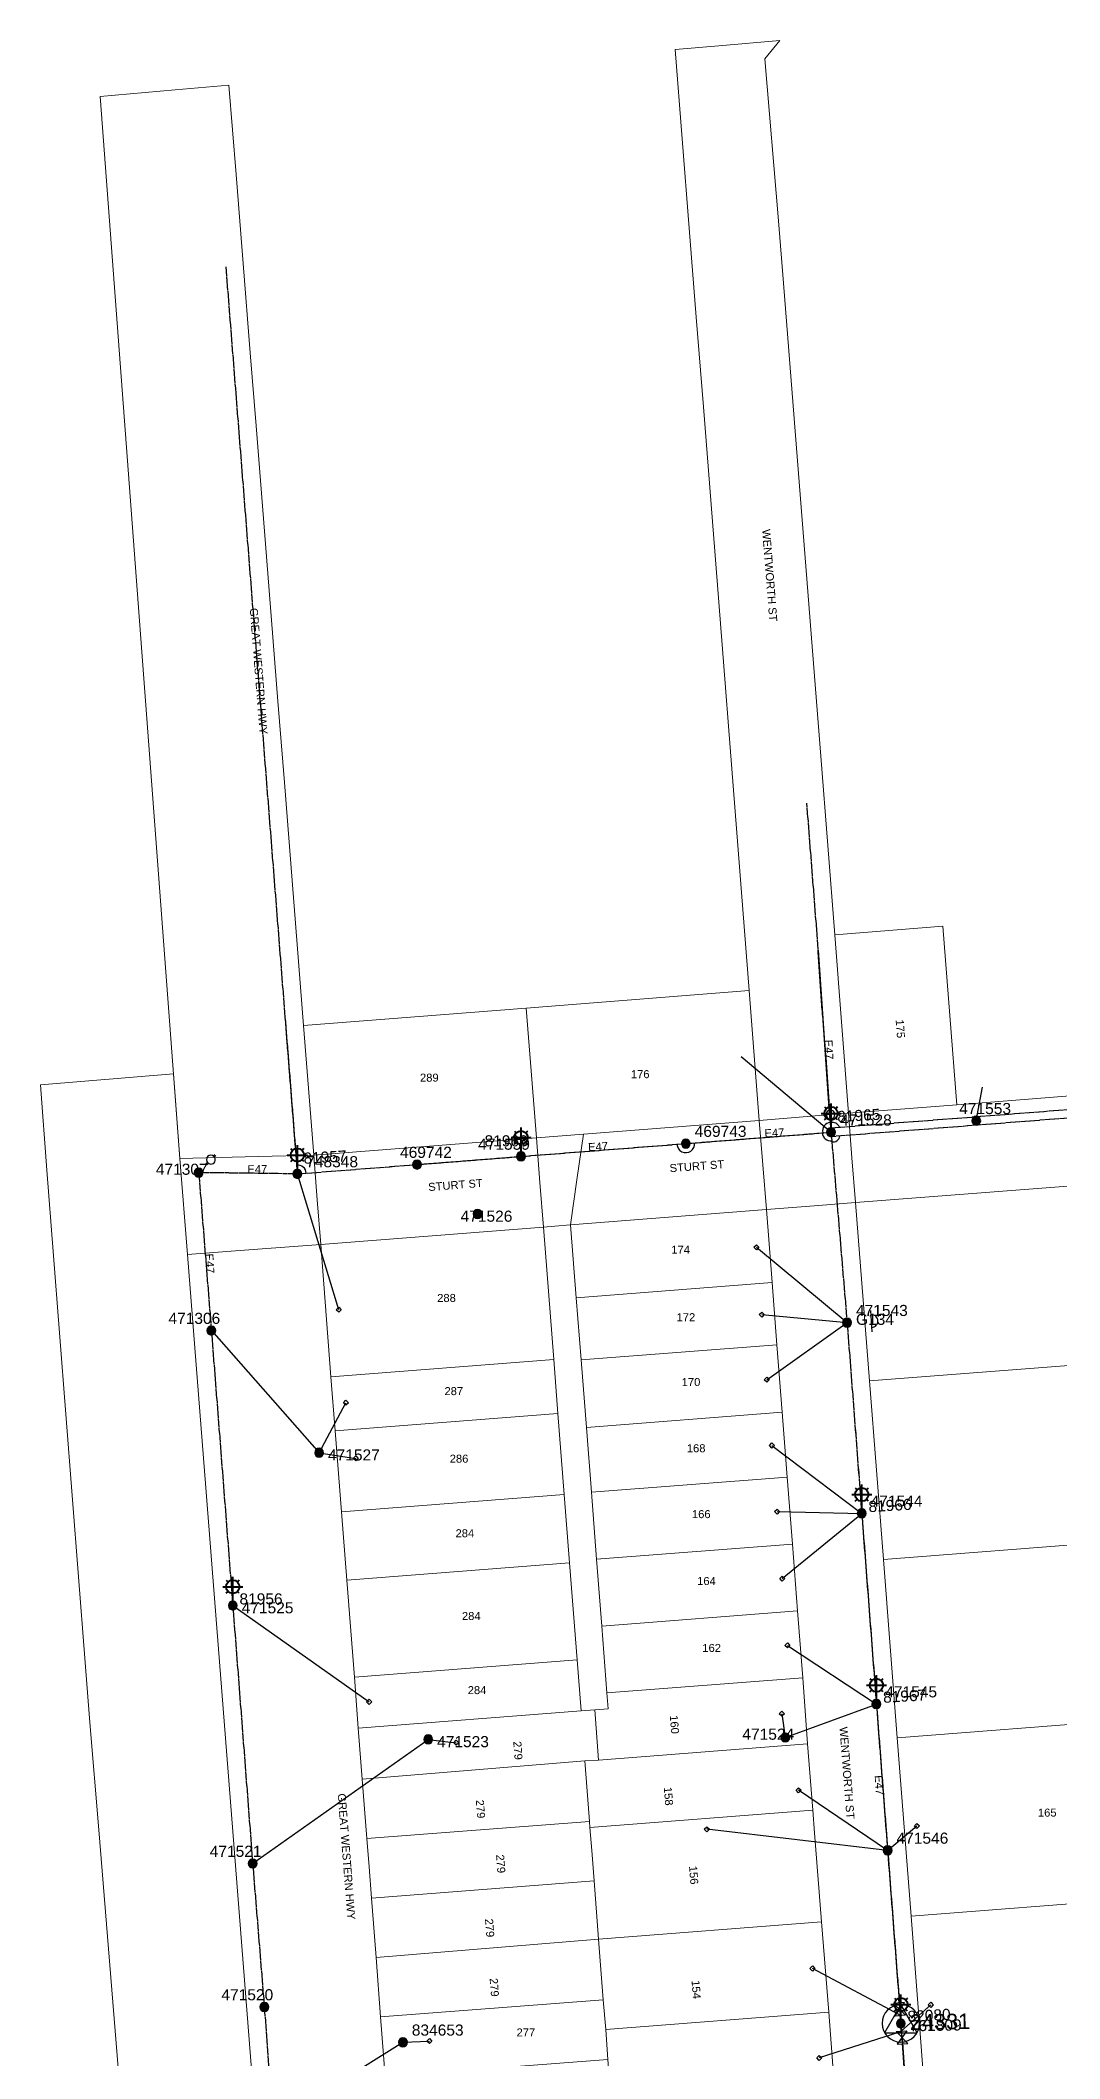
# Model space of a CAD drawing. Header units: metres. Extents: x 248068 to 248760, y 6274625 to 6275817.
# Drawn here: x 248068.3 to 248297.6, y 6275362.7 to 6275816.6 of the extents above; entities that cross this region are included whole.
import ezdxf
from ezdxf.enums import TextEntityAlignment as Align

# ---------------------------------------------------------------- set-up
doc = ezdxf.new("R2010")
doc.units = ezdxf.units.M
doc.linetypes.add('Cable Exist OH', pattern=[1, 1, 0])
doc.layers.get('0').update_dxf_attribs({"color": 6})
doc.layers.add('Cadastre Land Parcels_SP_EXT', color=9, linetype='Continuous', lineweight=5)
doc.layers.add('Cadastre Roads_SP_EXT', color=9, linetype='Continuous', lineweight=5)
for name, color, linetype in [('Equip_LV_EXT', 7, 'Continuous'), ('Equip_SP_HV_EXT', 7, 'Continuous'), ('Equip_SP_LV_EXT', 7, 'Continuous'), ('Equip_SP_SL_EXT', 7, 'Continuous'), ('Mains_HV_EXT', 7, 'Continuous'), ('Mains_LV_EXT', 7, 'Continuous'), ('Mains_SL_EXT', 7, 'Continuous'), ('Services_SP_EXT', 7, 'Continuous'), ('Sub_SP_TR_HV_LV_EXT', 7, 'Continuous'), ('SupportsOH_SP_TR_HV_LV_SL_EXT', 7, 'Continuous')]:
    doc.layers.add(name, color=color, linetype=linetype)
doc.layers.get('0').freeze()
doc.styles.add('iecARIAL', font='arial.ttf', dxfattribs={"height": 2})
doc.styles.add('POLE_LABEL', font='arial.ttf')
doc.styles.get("Standard").update_dxf_attribs({"font": 'arial.ttf'})

# ---------------------------------------------------------------- blocks, each defined once
blk = doc.blocks.new('SUB_POLE_EXT')
blk.add_wipeout([(0, 4.22), (0.42, 4.2), (0.83, 4.14), (1.21, 4.05), (1.62, 3.9), (1.99, 3.72), (2.35, 3.51), (2.68, 3.26), (2.99, 2.99), (3.28, 2.66), (3.52, 2.34), (3.76, 1.92), (3.9, 1.62), (4.04, 1.23), (4.18, 0.63), (4.22, 0), (4.18, -0.61), (4.06, -1.15), (3.9, -1.62), (3.58, -2.24), (3.22, -2.73), (2.97, -3.01), (2.68, -3.26), (2.36, -3.5), (2, -3.72), (1.64, -3.89), (1.25, -4.03), (0.82, -4.14), (0.42, -4.2), (0, -4.22), (-0.41, -4.2), (-0.8, -4.15), (-1.21, -4.05), (-1.62, -3.9), (-1.99, -3.73), (-2.35, -3.51), (-2.68, -3.26), (-2.96, -3.02), (-3.23, -2.72), (-3.51, -2.35), (-3.71, -2.01), (-3.91, -1.6), (-4.05, -1.21), (-4.16, -0.76), (-4.22, -0.14), (-4.21, 0.39), (-4.14, 0.83), (-4.03, 1.27), (-3.9, 1.63), (-3.71, 2.02), (-3.5, 2.37), (-3.28, 2.67), (-2.99, 2.99), (-2.68, 3.27), (-2.33, 3.52), (-1.98, 3.73), (-1.63, 3.9), (-1.2, 4.05), (-0.78, 4.15), (-0.4, 4.21)])
blk.add_line((2.16, 0.48), (2.16, 0.48, 0))
blk.add_lwpolyline([(-4.22, 0, 1), (4.22, 0, 1)], format="xyb", close=True)
blk.add_lwpolyline([(2.14, 0.52), (0, 4.22), (-3.66, -2.11), (3.66, -2.11)], close=True)
for tag, height, flags, p in [('STREET_CODE', 0.2, 9, (1.5, 0)), ('ASSET_NUM', 3.5, 8, (2, 2)), ('CONSTRUCTED_VOLTAGE', 0.2, 9, (1.5, -0.2)), ('OPERATING_VOLTAGE', 0.2, 9, (1.5, -0.6)), ('OPERATED_BY', 0.2, 9, (1.5, -0.8)), ('ORIENTATION', 0.2, 9, (1.5, -1.2)), ('OWNED_BY', 0.2, 9, (1.5, -1.4)), ('SECONDARY_VOLTAGE', 0.2, 9, (1.5, -1.6)), ('STATE', 0.2, 9, (1.5, -1.8)), ('SUBSTATION_TYPE', 0.2, 9, (1.5, -2)), ('STREETNAME', 0.2, 9, (1.5, -2.8)), ('SUBURB', 0.2, 9, (1.5, -3)), ('Z', 0.2, 1, (1.5, -3.4)), ('NO_PHASES', 0.2, 9, (1.5, -0.4)), ('MAINTAINED_BY', 0.2, 9, (1.5, -1)), ('USAGE', 0.2, 9, (1.5, -2.2)), ('LEGEND', 0.2, 9, (1.5, -2.4)), ('LOCATION', 0.2, 9, (1.5, -2.6)), ('NOTES', 0.2, 9, (1.5, -3.2))]:
    blk.add_attdef(tag, text='', height=height, dxfattribs=dict(flags=flags)).set_placement(p, align=Align.MIDDLE_LEFT)
blk = doc.blocks.new('LV_OH_LINKS_OPEN_EXT')
for p, q in [((-0.17, 4.97), (-0.17, 5.46)), ((0.17, 4.97), (0.17, 5.46)), ((-0.17, 3), (-0.17, 2.5)), ((0.17, 3), (0.17, 2.5))]:
    blk.add_line(p, q)
blk.add_lwpolyline([(0, 2.99, 1), (0, 4.98, 1)], format="xyb", close=True)
at = {"flags": 9}
for tag, p in [('ACTUAL_STATUS', (0, 0)), ('CONSTRUCTED_VOLTAGE', (0, -0.2)), ('OPERATING_VOLTAGE', (0, -0.6)), ('ORIENTATION', (0, -0.8)), ('OWNED_BY', (0, -1)), ('STATE', (0, -1.2)), ('SWITCH_TYPE', (0, -1.4)), ('NO_PHASES', (0, -0.4)), ('USAGE', (0, -1.6)), ('LEGEND', (0, -1.8)), ('NOTES', (0, -2))]:
    blk.add_attdef(tag, text='', height=0.2, dxfattribs=at).set_placement(p, align=Align.MIDDLE_LEFT)
at = {"flags": 1}
blk.add_attdef('Z', (0, 0), '', height=0.2, dxfattribs=at)
blk = doc.blocks.new('LV_OH_LINKS_DISTFUSE_EXT')
for p, q in [((0, 0), (0.96, 0)), ((3.84, 0), (4.8, 0))]:
    blk.add_line(p, q)
blk.add_lwpolyline([(3.84, -1.2), (3.84, 1.2), (0.96, -1.2), (0.96, 1.2)], close=True)
at = {"flags": 9}
for tag, p in [('ACTUAL_STATUS', (0, 0)), ('CONSTRUCTED_VOLTAGE', (0, -0.2)), ('OPERATING_VOLTAGE', (0, -0.6)), ('ORIENTATION', (0, -0.8)), ('OWNED_BY', (0, -1)), ('STATE', (0, -1.2)), ('SWITCH_TYPE', (0, -1.4)), ('NO_PHASES', (0, -0.4)), ('USAGE', (0, -1.6)), ('NOTES', (0, -1.8))]:
    blk.add_attdef(tag, text='', height=0.2, dxfattribs=at).set_placement(p, align=Align.MIDDLE_LEFT)
at = {"flags": 1}
blk.add_attdef('Z', (0, 0), '', height=0.2, dxfattribs=at)
blk = doc.blocks.new('SL_LANTERN_EXT')
at = {"lineweight": 40}
for p, q in [((-1.46, 5.68), (-1.06, 5.28)), ((0, 1.97), (0, 6.47)), ((1.46, 5.68), (1.06, 5.28)), ((-2.25, 4.22), (2.25, 4.22)), ((-1.46, 2.76), (-1.06, 3.16)), ((0, 0), (0, 2.72)), ((1.46, 2.76), (1.06, 3.16))]:
    blk.add_line(p, q, dxfattribs=at)
blk.add_circle((0, 4.22), 1.5, dxfattribs=at)
at = {"style": 'iecARIAL', "flags": 8}
blk.add_attdef('ASSET_NUM', (1.5, 1.5), '', height=2.5, dxfattribs=at)
for tag, p, height, flags in [('OPERATING_VOLTAGE', (0.98, -1.65), 0.2, 9), ('ORIENTATION', (0.98, -1.85), 0.2, 9), ('OWNED_BY', (0.98, -2.05), 0.2, 9), ('STATE', (0.98, -2.25), 0.2, 9), ('CONSTRUCTED_VOLTAGE', (0.98, -0.65), 0.2, 9), ('CONTROL_TYPE', (0.98, -0.85), 0.2, 9), ('LANTERN_PURPOSE', (0.98, -1.05), 0.2, 9), ('LANTERN_TYPE', (0.98, -1.25), 0.2, 9), ('NO_PHASES', (0.98, -1.45), 0.2, 9), ('USAGE', (0.98, -2.45), 0.2, 9), ('CEXIST', (0.98, -2.65), 0.2, 9), ('CNEW', (0.98, -2.85), 0.2, 9), ('CNUMBER', (0.98, -3.05), 0.2, 9), ('CREMOVE', (0.98, -3.25), 0.2, 9), ('CREPLACE', (0.98, -3.45), 0.2, 9), ('LKINGHEIGHT', (0.98, -3.65), 0.2, 9), ('LBRACKET', (0.98, -3.85), 0.2, 9), ('LBRACKETVOCAB', (0.98, -4.05), 0.2, 9), ('LCATEGORY', (0.98, -4.25), 0.2, 9), ('LCHARGE1', (0.98, -4.45), 0.2, 9), ('LCHARGE1PERCENT', (0.98, -4.65), 0.2, 9), ('LNUMBER', (2.18, -3.25), 2.5, 8), ('STREETNAME', (0.98, -9.25), 0.2, 9), ('LCHARGE2', (0.98, -4.85), 0.2, 9), ('LCHARGE2PERCENT', (0.98, -5.05), 0.2, 9), ('LCHARGE3', (0.98, -5.25), 0.2, 9), ('LCHARGE3PERCENT', (0.98, -5.45), 0.2, 9), ('LEXIST', (0.98, -5.65), 0.2, 9), ('LLAMP', (0.98, -5.85), 0.2, 9), ('LLAMPVOCAB', (0.98, -6.05), 0.2, 9), ('LMAST', (0.98, -6.25), 0.2, 9), ('LMASTVOCAB', (0.98, -6.45), 0.2, 9), ('LNEW', (0.98, -6.65), 0.2, 9), ('LANTNUMBER', (0.98, -6.85), 0.2, 9), ('LOUTREACH', (0.98, -7.25), 0.2, 9), ('LOUTREACHVOCAB', (0.98, -7.45), 0.2, 9), ('LRATECODE', (0.98, -7.65), 0.2, 9), ('LREMOVE', (0.98, -7.85), 0.2, 9), ('LREPLACE', (0.98, -8.05), 0.2, 9), ('LTYPE', (0.98, -8.25), 0.2, 9), ('LTYPEVOCAB', (0.98, -8.45), 0.2, 9), ('LEGEND', (0.98, -8.65), 0.2, 9), ('LOCATION', (0.98, -8.85), 0.2, 9), ('NOTES', (0.98, -9.05), 0.2, 9), ('SUBURB', (0.98, -9.45), 0.2, 1)]:
    blk.add_attdef(tag, p, '', height=height, dxfattribs=dict(flags=flags))
blk = doc.blocks.new('CCP_EXT')
blk.add_wipeout([(0, 0.57), (0.57, 0), (0, -0.57), (-0.57, 0)])
blk.add_lwpolyline([(-0.57, 0), (0, 0.57), (0.57, 0), (0, -0.57), (-0.57, 0)])
at = {"flags": 1}
blk.add_attdef('Z', (0, 0), '', height=0.2, dxfattribs=at)
at = {"flags": 9}
for tag, p in [('CCP_TYPE', (0, 0)), ('CONSTRUCTED_VOLTAGE', (0, -0.2)), ('OPERATING_VOLTAGE', (0, -0.6)), ('ORIENTATION', (0, -0.8)), ('OWNED_BY', (0, -1)), ('STATE', (0, -1.8)), ('NO_PHASES', (0, -0.4)), ('USAGE', (0, -1.2)), ('LEGEND', (0, -1.4)), ('LIFE_SUPPORT', (0, -1.6)), ('NOTES', (0, -2))]:
    blk.add_attdef(tag, text='', height=0.2, dxfattribs=at).set_placement(p, align=Align.MIDDLE_LEFT)
blk = doc.blocks.new('POLE_EXT')
blk.add_hatch(color=256).paths.add_polyline_path([(-1, 0, 1), (1, 0, 1)])
blk.add_lwpolyline([(-1, 0, 1), (1, 0, 1)], format="xyb", close=True)
for tag, height, flags, p in [('pNumber', 2.5, 8, (-17.84, 2.07)), ('OWNED_BY', 0.2, 9, (1.35, -0.4)), ('SPECIAL_USE', 0.2, 9, (1.35, -0.8)), ('STATE', 0.2, 9, (1.35, -1)), ('cLV', 0.2, 9, (1.35, -1.4)), ('hDepth', 0.2, 9, (1.35, -1.6)), ('hDia', 0.2, 9, (1.35, -1.8)), ('cHV', 0.2, 9, (1.35, -2)), ('cLinedev', 0.2, 9, (1.35, -3.4)), ('pExisting', 0.2, 9, (1.35, -3.8)), ('pFooting', 0.2, 9, (1.35, -4.4)), ('pNew', 0.2, 9, (1.35, -4.6)), ('PARENT', 0.2, 9, (1.35, -0.6)), ('USAGE', 0.2, 9, (1.35, -1.2)), ('LBRACKET', 0.2, 9, (1.35, -2.2)), ('LExisting', 0.2, 9, (1.35, -2.4)), ('LANTNUMBER', 0.2, 9, (1.35, -2.6)), ('LOther', 0.2, 9, (1.35, -2.8)), ('LRemove', 0.2, 9, (1.35, -3)), ('LEGEND', 0.2, 9, (1.35, -3.2)), ('LOCATION', 0.2, 9, (1.35, -3.6)), ('PFNUMBER', 0.2, 9, (1.35, -4)), ('NEWPFNUMBER', 0.2, 9, (1.35, -4.2)), ('pRelocate', 0.2, 9, (1.35, -5)), ('pRemove', 0.2, 9, (1.35, -5.2)), ('pReplace', 0.2, 9, (1.35, -5.4)), ('pStay', 0.2, 9, (1.35, -5.6)), ('pType', 0.2, 9, (1.35, -5.8)), ('cspan', 0.2, 9, (1.35, -6)), ('STREETNAME', 0.2, 9, (1.35, -6.2)), ('SUBURB', 0.2, 9, (1.35, -6.4)), ('OPERATED_BY', 0.2, 9, (1.36, -7.01)), ('NOTES', 0.2, 9, (1.35, -6.6)), ('MAINTAINED_BY', 0.2, 9, (1.36, -6.81))]:
    blk.add_attdef(tag, text='', height=height, dxfattribs=dict(flags=flags)).set_placement(p, align=Align.MIDDLE_LEFT)
at = {"style": 'POLE_LABEL'}
for tag, height, flags, p in [('STRUCTURE_PLANT_NUMBER', 0.2, 9, (1.35, 0.03)), ('ASSET_NUM', 2.5, 8, (2, 2)), ('STREET_CODE', 0.2, 9, (1.35, -0.2))]:
    blk.add_attdef(tag, text='', height=height, dxfattribs=dict(at, flags=flags)).set_placement(p, align=Align.MIDDLE_LEFT)
at = {"flags": 1}
blk.add_attdef('Z', (1.35, -7.33), '', height=0.2, dxfattribs=at)
blk = doc.blocks.new('HV_USL_CLOSED_EXT')
blk.add_line((2.4, 5.5), (-2.4, 5.5))
blk.add_lwpolyline([(1.44, 5.5, 0.414214), (0, 6.94, 0.414214), (-1.44, 5.5)], format="xyb")
for tag, height, flags, p in [('STREET_CODE', 0.2, 9, (1.5, 0)), ('ASSET_NUM', 2.5, 8, (2, 2)), ('ACTUAL_STATUS', 0.2, 9, (1.5, -0.2)), ('CONSTRUCTED_VOLTAGE', 0.2, 9, (1.5, -0.4)), ('OPERATING_VOLTAGE', 0.2, 9, (1.5, -0.8)), ('ORIENTATION', 0.2, 9, (1.5, -1)), ('OWNED_BY', 0.2, 9, (1.5, -1.2)), ('OPERATED_BY', 0.2, 9, (1.5, -1.4)), ('STATE', 0.2, 9, (1.5, -1.8)), ('SWITCH_TYPE', 0.2, 9, (1.5, -2)), ('STREETNAME', 0.2, 9, (1.5, -2.8)), ('SUBURB', 0.2, 9, (1.5, -3)), ('Z', 0.2, 1, (1.5, -3.6)), ('NO_PHASES', 0.2, 9, (1.5, -0.6)), ('MAINTAINED_BY', 0.2, 9, (1.5, -1.6)), ('USAGE', 0.2, 9, (1.5, -2.2)), ('LEGEND', 0.2, 9, (1.5, -2.4)), ('LOCATION', 0.2, 9, (1.5, -2.6)), ('NOTES', 0.2, 9, (1.5, -3.2)), ('LABEL_ALIGNMENT', 0.2, 9, (1.5, -3.4))]:
    blk.add_attdef(tag, text='', height=height, dxfattribs=dict(flags=flags)).set_placement(p, align=Align.MIDDLE_LEFT)

msp = doc.modelspace()

# ---------------------------------------------------------------- linework, layer by layer
at = {"layer": 'Cadastre Land Parcels_SP_EXT', "linetype": 'Continuous'}
for points in [[(248274.45, 6275577.19), (248271.34, 6275617.34), (248247.01, 6275615.43), (248250.09, 6275575.29), (248274.45, 6275577.19)], [(248179.92, 6275569.77), (248177.63, 6275598.95), (248127.52, 6275595.03), (248129.81, 6275565.86), (248179.92, 6275569.77)], [(248227.76, 6275602.88), (248177.63, 6275598.95), (248179.92, 6275569.77), (248190.51, 6275570.6), (248230.04, 6275573.69), (248227.76, 6275602.88)], [(248355.17, 6275522.85), (248352.05, 6275562.96), (248251.72, 6275555.19), (248254.83, 6275515.07), (248355.17, 6275522.85)], [(248231.65, 6275553.61), (248187.59, 6275550.21), (248188.87, 6275533.8), (248232.94, 6275537.21), (248231.65, 6275553.61)], [(248183.81, 6275519.93), (248181.47, 6275549.69), (248131.38, 6275545.78), (248133.7, 6275516.01), (248183.81, 6275519.93)], [(248234.03, 6275523.23), (248232.94, 6275537.21), (248188.87, 6275533.8), (248189.96, 6275519.82), (248234.03, 6275523.23)], [(248234.03, 6275523.23), (248189.96, 6275519.82), (248191.15, 6275504.63), (248235.21, 6275508.03), (248234.03, 6275523.23)], [(248358.29, 6275482.74), (248355.17, 6275522.85), (248254.83, 6275515.07), (248257.96, 6275474.94), (248358.29, 6275482.74)], [(248184.76, 6275507.78), (248183.81, 6275519.93), (248133.7, 6275516.01), (248134.65, 6275503.86), (248184.76, 6275507.78)], [(248235.21, 6275508.03), (248191.15, 6275504.63), (248192.28, 6275490.04), (248236.35, 6275493.44), (248235.21, 6275508.03)], [(248134.65, 6275503.86), (248136.07, 6275485.63), (248186.18, 6275489.55), (248184.76, 6275507.78), (248134.65, 6275503.86)], [(248236.35, 6275493.44), (248192.28, 6275490.04), (248193.45, 6275475), (248237.52, 6275478.4), (248236.35, 6275493.44)], [(248187.37, 6275474.2), (248186.18, 6275489.55), (248136.07, 6275485.63), (248137.26, 6275470.29), (248187.37, 6275474.2)], [(248360.34, 6275456.68), (248358.29, 6275482.74), (248257.96, 6275474.94), (248261.07, 6275434.81), (248311.25, 6275438.72), (248309.69, 6275458.79), (248309.4, 6275462.58), (248333.26, 6275464.43), (248334.02, 6275454.64), (248360.34, 6275456.68)], [(248238.68, 6275463.35), (248237.52, 6275478.4), (248193.45, 6275475), (248194.62, 6275459.96), (248238.68, 6275463.35)], [(248189.07, 6275452.33), (248187.37, 6275474.2), (248137.26, 6275470.29), (248138.96, 6275448.42), (248189.07, 6275452.33)], [(248238.68, 6275463.35), (248194.62, 6275459.96), (248195.78, 6275444.91), (248239.85, 6275448.31), (248238.68, 6275463.35)], [(248189.96, 6275440.86), (248189.07, 6275452.33), (248138.96, 6275448.42), (248139.85, 6275436.95), (248189.96, 6275440.86)], [(248240.93, 6275433.49), (248239.85, 6275448.31), (248195.78, 6275444.91), (248196.06, 6275441.34), (248193.02, 6275441.11), (248193.89, 6275429.8), (248240.93, 6275433.49)], [(248193.89, 6275429.8), (248193.02, 6275441.11), (248189.96, 6275440.86), (248139.85, 6275436.95), (248140.73, 6275425.49), (248190.77, 6275429.61), (248193.89, 6275429.8)], [(248312.8, 6275418.65), (248311.25, 6275438.72), (248261.07, 6275434.81), (248264.18, 6275394.68), (248314.35, 6275398.58), (248312.8, 6275418.65)], [(248242.09, 6275418.54), (248240.93, 6275433.49), (248193.89, 6275429.8), (248190.77, 6275429.61), (248191.83, 6275416.02), (248191.93, 6275414.65), (248242.09, 6275418.54)], [(248191.83, 6275416.02), (248190.77, 6275429.61), (248140.73, 6275425.49), (248141.77, 6275412.13), (248191.83, 6275416.02)], [(248244.04, 6275393.39), (248242.49, 6275413.44), (248242.09, 6275418.54), (248191.93, 6275414.65), (248192.36, 6275409.46), (248192.87, 6275402.64), (248193.89, 6275389.49), (248244.04, 6275393.39)], [(248191.93, 6275414.65), (248191.83, 6275416.02), (248141.77, 6275412.13), (248142.26, 6275405.78), (248142.8, 6275398.77), (248192.87, 6275402.64), (248192.36, 6275409.46), (248191.93, 6275414.65)], [(248193.89, 6275389.49), (248192.87, 6275402.64), (248142.8, 6275398.77), (248143.83, 6275385.39), (248193.89, 6275389.49)], [(248244.04, 6275393.39), (248193.89, 6275389.49), (248194.96, 6275375.9), (248195.51, 6275369.21), (248245.67, 6275373.09), (248244.04, 6275393.39)], [(248193.89, 6275389.49), (248143.83, 6275385.39), (248144.86, 6275372.02), (248194.96, 6275375.9), (248193.89, 6275389.49)], [(248195.51, 6275369.21), (248194.96, 6275375.9), (248144.86, 6275372.02), (248145.89, 6275358.65), (248196, 6275362.49), (248195.51, 6275369.21)], [(248247.22, 6275353), (248245.67, 6275373.09), (248195.51, 6275369.21), (248196, 6275362.49), (248197, 6275349.08), (248219.55, 6275350.87), (248247.22, 6275353)]]:
    msp.add_lwpolyline(points, close=True, dxfattribs=at)
msp.add_lwpolyline([(248121.71, 6275284.76), (248111.91, 6275409.88), (248111.91, 6275409.88), (248101.45, 6275543.5), (248099.72, 6275565.11), (248098.28, 6275584.14), (248068.32, 6275581.71), (248069.77, 6275562.49), (248078.35, 6275452.71), (248079.48, 6275438.27), (248081.48, 6275414.11), (248087.11, 6275344.94)], dxfattribs=at)
at = {"layer": 'Cadastre Roads_SP_EXT', "linetype": 'Continuous'}
for points in [[(248234.37, 6275775.98), (248231.26, 6275812.44), (248234.69, 6275816.6), (248220.92, 6275815.39), (248211.09, 6275814.53), (248212.69, 6275794.46), (248214.29, 6275774.38), (248215.88, 6275754.31), (248217.47, 6275734.18), (248220.61, 6275694.07), (248222.08, 6275675.83), (248223.51, 6275657.59), (248224.95, 6275639.35), (248227.76, 6275602.88), (248230.04, 6275573.69), (248241.75, 6275574.63), (248250.09, 6275575.29), (248247.01, 6275615.43), (248243.86, 6275655.57), (248242.67, 6275670.76), (248241.47, 6275685.96), (248240.28, 6275701.17), (248239.08, 6275716.37), (248237.88, 6275731.58), (248236.68, 6275746.79), (248235.48, 6275761.99), (248234.37, 6275775.98)], [(248112.35, 6275786.47), (248110.75, 6275806.54), (248098.67, 6275805.48), (248081.74, 6275804), (248099.72, 6275565.11), (248117.29, 6275565.55), (248129.81, 6275565.86), (248127.52, 6275595.03), (248126.09, 6275613.26), (248124.65, 6275631.48), (248123.21, 6275649.71), (248121.77, 6275667.95), (248120.33, 6275686.18), (248119.27, 6275699.55), (248118.06, 6275714.74), (248116.86, 6275729.94), (248115.55, 6275746.35), (248113.95, 6275766.41), (248112.35, 6275786.47)], [(248352.05, 6275562.96), (248351.26, 6275573.05), (248350.47, 6275583.12), (248338.31, 6275582.17), (248326.15, 6275581.22), (248313.98, 6275580.27), (248301.82, 6275579.32), (248289.66, 6275578.37), (248274.45, 6275577.19), (248250.09, 6275575.29), (248250.9, 6275565.25), (248251.72, 6275555.19), (248352.05, 6275562.96)], [(248231.65, 6275553.61), (248230.85, 6275563.65), (248230.04, 6275573.69), (248190.51, 6275570.6), (248189.04, 6275560.35), (248187.59, 6275550.21), (248231.65, 6275553.61)], [(248181.47, 6275549.69), (248180.69, 6275559.74), (248179.92, 6275569.77), (248129.81, 6275565.86), (248130.59, 6275555.83), (248131.38, 6275545.78), (248181.47, 6275549.69)], [(248188.87, 6275533.8), (248187.59, 6275550.21), (248184.02, 6275549.91), (248181.47, 6275549.69), (248183.81, 6275519.93), (248184.76, 6275507.78), (248186.18, 6275489.55), (248187.37, 6275474.2), (248189.07, 6275452.33), (248189.96, 6275440.86), (248193.02, 6275441.11), (248196.06, 6275441.34), (248195.78, 6275444.91), (248194.62, 6275459.96), (248193.45, 6275475), (248192.28, 6275490.04), (248191.15, 6275504.63), (248189.96, 6275519.82), (248188.87, 6275533.8)]]:
    msp.add_lwpolyline(points, close=True, dxfattribs=at)
at = {"layer": 'Mains_HV_EXT', "linetype": 'Cable Exist OH'}
for points in [[(248110.03, 6275765.7), (248126.13, 6275561.65), (248246.19, 6275571.02)], [(248246.19, 6275571.02), (248243.26, 6275611.91)], [(248246.19, 6275571.02), (248249.8, 6275528.19)]]:
    msp.add_lwpolyline(points, dxfattribs=at)
at = {"layer": 'Mains_HV_EXT', "linetype": 'Continuous'}
msp.add_lwpolyline([(248244.2, 6275570.87, 0.436729), (248246.35, 6275569.09)], format="xyb", dxfattribs=at)
at = {"layer": 'Mains_LV_EXT', "linetype": 'Cable Exist OH'}
for points in [[(248246.19, 6275571.02), (248243.26, 6275611.91)], [(248123.38, 6275596.55), (248126.13, 6275561.65)], [(248246.27, 6275570.09), (248278.91, 6275572.66), (248323.57, 6275576.16), (248354.85, 6275578.55)], [(248278.78, 6275574.52), (248323.49, 6275578.01)], [(248246.12, 6275572), (248278.79, 6275574.52)], [(248176.44, 6275565.58), (248213.52, 6275568.47)], [(248213.52, 6275568.47), (248246.19, 6275571.02)], [(248246.19, 6275571.02), (248249.8, 6275528.19)], [(248126.13, 6275561.65), (248153.06, 6275563.75), (248176.45, 6275565.58)], [(248103.95, 6275561.94), (248106.79, 6275526.41)], [(248126.13, 6275561.65), (248103.95, 6275561.94)], [(248106.79, 6275526.41), (248111.61, 6275464.56)], [(248249.8, 6275528.19), (248253.1, 6275485.3)], [(248253.1, 6275485.3), (248256.39, 6275442.41)], [(248111.61, 6275464.56), (248116.08, 6275406.54)], [(248256.39, 6275442.41), (248258.92, 6275409.49)], [(248116.08, 6275406.54), (248118.7, 6275374.27), (248120.62, 6275348.1)]]:
    msp.add_lwpolyline(points, dxfattribs=at)
at = {"layer": 'Mains_LV_EXT', "linetype": 'Continuous'}
for points in [[(248246.03, 6275573.18, 0.462024), (248244.32, 6275570.92)], [(248248.06, 6275572.15, 0.392448), (248246.03, 6275573.16)], [(248211.52, 6275568.32, 1.023343), (248215.51, 6275568.63)], [(248246.36, 6275568.88, 0.475171), (248248.16, 6275570.23)], [(248128.13, 6275561.82, 0.434019), (248125.98, 6275563.63)]]:
    msp.add_lwpolyline(points, format="xyb", dxfattribs=at)
at = {"layer": 'Mains_SL_EXT', "linetype": 'Cable Exist OH'}
for points in [[(248240.68, 6275645.02), (248243.26, 6275611.91), (248246.19, 6275571.02)], [(248246.19, 6275571.02), (248249.8, 6275528.19), (248253.1, 6275485.3)], [(248253.1, 6275485.3), (248256.39, 6275442.41)]]:
    msp.add_lwpolyline(points, dxfattribs=at)
at = {"layer": 'Services_SP_EXT'}
for points in [[(248226, 6275588.07), (248246.19, 6275571.02)], [(248278.85, 6275573.6), (248280.23, 6275581.12)], [(248106.79, 6275526.41), (248131.03, 6275498.94)]]:
    msp.add_lwpolyline(points, dxfattribs=at)

# ---------------------------------------------------------------- block references
at = {"layer": 'Equip_SP_HV_EXT'}
ref = msp.add_blockref('HV_USL_CLOSED_EXT', (248249.8, 6275528.19), dxfattribs=dict(at, rotation=273.6798301591713))
ref.add_attrib('ASSET_NUM', 'G134', dxfattribs={"layer": '0', "height": 2.5}).set_placement((248251.8, 6275528.94), align=Align.MIDDLE_LEFT)
at = {"layer": 'Equip_SP_LV_EXT'}
for p, rotation in [((248246.19, 6275571.02), 1.837566837800069), ((248103.95, 6275561.94), 316.9411450788045)]:
    msp.add_blockref('LV_OH_LINKS_OPEN_EXT', p, dxfattribs=dict(at, rotation=rotation))
at = {"layer": 'Equip_SP_SL_EXT'}
ref = msp.add_blockref('SL_LANTERN_EXT', (248246.19, 6275571.02), dxfattribs=at)
ref.add_attrib('ASSET_NUM', '81965', dxfattribs={"layer": '0', "height": 2.5, "rotation": 3.3268, "style": 'iecARIAL'}).set_placement((248247.69, 6275572.52), align=Align.BOTTOM_LEFT)
ref = msp.add_blockref('SL_LANTERN_EXT', (248176.45, 6275565.58), dxfattribs=at)
ref.add_attrib('ASSET_NUM', '81968', dxfattribs={"layer": '0', "height": 2.5, "rotation": 359.9254, "style": 'iecARIAL'}).set_placement((248177.95, 6275567.08), align=Align.BOTTOM_RIGHT)
ref = msp.add_blockref('SL_LANTERN_EXT', (248126.13, 6275561.65), dxfattribs=at)
ref.add_attrib('ASSET_NUM', '81957', dxfattribs={"layer": '0', "height": 2.5, "rotation": 3.3525, "style": 'iecARIAL'}).set_placement((248127.63, 6275563.15), align=Align.BOTTOM_LEFT)
ref = msp.add_blockref('SL_LANTERN_EXT', (248253.1, 6275485.3), dxfattribs=at)
ref.add_attrib('ASSET_NUM', '81966', dxfattribs={"layer": '0', "height": 2.5, "rotation": 3.3288, "style": 'iecARIAL'}).set_placement((248254.6, 6275486.8), align=Align.MIDDLE_LEFT)
ref = msp.add_blockref('SL_LANTERN_EXT', (248111.61, 6275464.56), dxfattribs=at)
ref.add_attrib('ASSET_NUM', '81956', dxfattribs={"layer": '0', "height": 2.5, "rotation": 0, "style": 'iecARIAL'}).set_placement((248113.11, 6275466.06), align=Align.MIDDLE_LEFT)
ref = msp.add_blockref('SL_LANTERN_EXT', (248256.39, 6275442.41), dxfattribs=at)
ref.add_attrib('ASSET_NUM', '81967', dxfattribs={"layer": '0', "height": 2.5, "rotation": 3.3385, "style": 'iecARIAL'}).set_placement((248257.89, 6275443.91), align=Align.MIDDLE_LEFT)
at = {"layer": 'Sub_SP_TR_HV_LV_EXT'}
ref = msp.add_blockref('SUB_POLE_EXT', (248261.9, 6275370.59), dxfattribs=at)
ref.add_attrib('ASSET_NUM', '24331', dxfattribs={"layer": '0', "height": 3.5, "rotation": 1}).set_placement((248263.9, 6275370.84), align=Align.MIDDLE_LEFT)
at = {"layer": 'SupportsOH_SP_TR_HV_LV_SL_EXT'}
ref = msp.add_blockref('POLE_EXT', (248278.85, 6275573.6), dxfattribs=at)
ref.add_attrib('ASSET_NUM', '471553', dxfattribs={"layer": '0', "height": 2.5, "style": 'POLE_LABEL'}).set_placement((248280.85, 6275574.35), align=Align.BOTTOM_CENTER)
ref = msp.add_blockref('POLE_EXT', (248213.52, 6275568.47), dxfattribs=at)
ref.add_attrib('ASSET_NUM', '469743', dxfattribs={"layer": '0', "height": 2.5, "style": 'POLE_LABEL'}).set_placement((248215.52, 6275569.22), align=Align.BOTTOM_LEFT)
ref = msp.add_blockref('POLE_EXT', (248246.19, 6275571.02), dxfattribs=at)
ref.add_attrib('ASSET_NUM', '471528', dxfattribs={"layer": '0', "height": 2.5, "rotation": 359.9435, "style": 'POLE_LABEL'}).set_placement((248248.19, 6275571.77), align=Align.BOTTOM_LEFT)
ref = msp.add_blockref('POLE_EXT', (248153.06, 6275563.75), dxfattribs=at)
ref.add_attrib('ASSET_NUM', '469742', dxfattribs={"layer": '0', "height": 2.5, "style": 'POLE_LABEL'}).set_placement((248155.06, 6275564.5), align=Align.BOTTOM_CENTER)
ref = msp.add_blockref('POLE_EXT', (248176.45, 6275565.58), dxfattribs=at)
ref.add_attrib('ASSET_NUM', '471559', dxfattribs={"layer": '0', "height": 2.5, "rotation": 359.971, "style": 'POLE_LABEL'}).set_placement((248178.45, 6275566.33), align=Align.BOTTOM_RIGHT)
ref = msp.add_blockref('POLE_EXT', (248103.95, 6275561.94), dxfattribs=at)
ref.add_attrib('ASSET_NUM', '471307', dxfattribs={"layer": '0', "height": 2.5, "rotation": 0.0015, "style": 'POLE_LABEL'}).set_placement((248105.95, 6275562.69), align=Align.MIDDLE_RIGHT)
ref = msp.add_blockref('POLE_EXT', (248126.13, 6275561.65), dxfattribs=at)
ref.add_attrib('ASSET_NUM', '748348', dxfattribs={"layer": '0', "height": 2.5, "rotation": 359.9305, "style": 'POLE_LABEL'}).set_placement((248128.13, 6275562.4), align=Align.BOTTOM_LEFT)
ref = msp.add_blockref('POLE_EXT', (248166.68, 6275552.64), dxfattribs=at)
ref.add_attrib('ASSET_NUM', '471526', dxfattribs={"layer": '0', "height": 2.5, "rotation": 359.9794, "style": 'POLE_LABEL'}).set_placement((248168.68, 6275553.39), align=Align.TOP_CENTER)
ref = msp.add_blockref('POLE_EXT', (248249.8, 6275528.19), dxfattribs=at)
ref.add_attrib('ASSET_NUM', '471543', dxfattribs={"layer": '0', "height": 2.5, "style": 'POLE_LABEL'}).set_placement((248251.8, 6275528.94), align=Align.BOTTOM_LEFT)
ref = msp.add_blockref('POLE_EXT', (248106.79, 6275526.41), dxfattribs=at)
ref.add_attrib('ASSET_NUM', '471306', dxfattribs={"layer": '0', "height": 2.5, "style": 'POLE_LABEL'}).set_placement((248108.79, 6275527.16), align=Align.BOTTOM_RIGHT)
ref = msp.add_blockref('POLE_EXT', (248253.1, 6275485.3), dxfattribs=at)
ref.add_attrib('ASSET_NUM', '471544', dxfattribs={"layer": '0', "height": 2.5, "style": 'POLE_LABEL'}).set_placement((248255.1, 6275486.05), align=Align.BOTTOM_LEFT)
ref = msp.add_blockref('POLE_EXT', (248111.61, 6275464.56), dxfattribs=at)
ref.add_attrib('ASSET_NUM', '471525', dxfattribs={"layer": '0', "height": 2.5, "rotation": 359.9924, "style": 'POLE_LABEL'}).set_placement((248113.61, 6275465.31), align=Align.TOP_LEFT)
ref = msp.add_blockref('POLE_EXT', (248256.39, 6275442.41), dxfattribs=at)
ref.add_attrib('ASSET_NUM', '471545', dxfattribs={"layer": '0', "height": 2.5, "style": 'POLE_LABEL'}).set_placement((248258.39, 6275443.16), align=Align.BOTTOM_LEFT)
ref = msp.add_blockref('POLE_EXT', (248235.89, 6275434.88), dxfattribs=at)
ref.add_attrib('ASSET_NUM', '471524', dxfattribs={"layer": '0', "height": 2.5, "style": 'POLE_LABEL'}).set_placement((248237.89, 6275435.63), align=Align.MIDDLE_RIGHT)
ref = msp.add_blockref('POLE_EXT', (248116.08, 6275406.54), dxfattribs=at)
ref.add_attrib('ASSET_NUM', '471521', dxfattribs={"layer": '0', "height": 2.5, "rotation": 0.0588, "style": 'POLE_LABEL'}).set_placement((248118.08, 6275407.29), align=Align.BOTTOM_RIGHT)
ref = msp.add_blockref('POLE_EXT', (248118.7, 6275374.27), dxfattribs=at)
ref.add_attrib('ASSET_NUM', '471520', dxfattribs={"layer": '0', "height": 2.5, "rotation": 359.977, "style": 'POLE_LABEL'}).set_placement((248120.7, 6275375.02), align=Align.BOTTOM_RIGHT)

# ---------------------------------------------------------------- texts
at = {"layer": 'Cadastre Land Parcels_SP_EXT'}
for s, rotation, p in [('175', 274.4207, (248260.72, 6275596.31)), ('160', 274.371, (248209.92, 6275439.83)), ('279', 274.4239, (248174.7, 6275433.97)), ('158', 274.5, (248208.57, 6275423.69)), ('279', 274.4196, (248166.28, 6275420.81)), ('279', 274.4153, (248170.83, 6275408.49)), ('156', 274.5, (248214.24, 6275405.95)), ('279', 274.4067, (248168.35, 6275394.07)), ('279', 274.4025, (248169.39, 6275380.7)), ('154', 274.4097, (248214.81, 6275380.21))]:
    msp.add_text(s, height=1.8, rotation=rotation, dxfattribs=at).set_placement(p)
for s, p in [('289', (248153.72, 6275582.4)), ('176', (248201.17, 6275583.18)), ('174', (248210.26, 6275543.71)), ('288', (248157.59, 6275532.85)), ('172', (248211.45, 6275528.52)), ('287', (248159.23, 6275511.89)), ('170', (248212.59, 6275513.93)), ('168', (248213.75, 6275499.04)), ('286', (248160.41, 6275496.7)), ('166', (248214.9, 6275484.22)), ('284', (248161.72, 6275479.92)), ('164', (248216.07, 6275469.18)), ('284', (248163.16, 6275461.31)), ('162', (248217.23, 6275454.13)), ('284', (248164.46, 6275444.64)), ('165', (248292.73, 6275417.09)), ('277', (248175.44, 6275367.65))]:
    msp.add_text(s, height=1.8, dxfattribs=at).set_placement(p)
at = {"layer": 'Cadastre Roads_SP_EXT'}
for s, rotation, p in [('WENTWORTH ST', 274.4886, (248230.69, 6275706.59)), ('GREAT WESTERN HWY', 274.4981, (248115.42, 6275688.87)), ('STURT ST', 4.4365, (248209.95, 6275562.02)), ('STURT ST', 4.4629, (248155.64, 6275557.78)), ('WENTWORTH ST', 274.4262, (248248.08, 6275437.22)), ('GREAT WESTERN HWY', 274.438, (248135.2, 6275422.24))]:
    msp.add_text(s, height=1.8, rotation=rotation, dxfattribs=at).set_placement(p)
at = {"layer": 'Mains_LV_EXT'}
for rotation, p in [(272.9585, (248244.7, 6275591.78)), (3.3536, (248231.26, 6275569.86)), (3.3585, (248191.59, 6275566.76)), (3.3585, (248191.59, 6275566.76)), (0.3479, (248114.9, 6275561.8)), (273.4214, (248105.41, 6275543.68)), (272.7459, (248256.02, 6275426.36))]:
    msp.add_text('E47', height=1.8, rotation=rotation, dxfattribs=at).set_placement(p)

# ---------------------------------------------------------------- next in the draw order: linework, layer by layer
at = {"layer": 'Cadastre Land Parcels_SP_EXT', "linetype": 'Continuous'}
msp.add_lwpolyline([(248315.91, 6275378.51), (248314.35, 6275398.58), (248264.18, 6275394.68), (248267.27, 6275354.57), (248297.69, 6275356.91), (248310.64, 6275357.91), (248317.46, 6275358.43), (248315.91, 6275378.51)], close=True, dxfattribs=at)
at = {"layer": 'Mains_HV_EXT', "linetype": 'Cable Exist OH'}
for points in [[(248249.8, 6275528.19), (248261.9, 6275370.59)], [(248261.9, 6275370.59), (248265.28, 6275326.65)]]:
    msp.add_lwpolyline(points, dxfattribs=at)
at = {"layer": 'Mains_LV_EXT', "linetype": 'Cable Exist OH'}
for points in [[(248258.92, 6275409.49), (248261.9, 6275370.59)], [(248265.27, 6275326.71), (248261.9, 6275370.59)]]:
    msp.add_lwpolyline(points, dxfattribs=at)
at = {"layer": 'Mains_SL_EXT', "linetype": 'Cable Exist OH'}
for points in [[(248256.39, 6275442.41), (248258.92, 6275409.49), (248261.9, 6275370.59)], [(248261.9, 6275370.59), (248265.27, 6275326.71), (248266.97, 6275304.67)]]:
    msp.add_lwpolyline(points, dxfattribs=at)

# ---------------------------------------------------------------- next in the draw order: block references
at = {"layer": 'Equip_LV_EXT'}
for p, rotation in [((248261.86, 6275371.33), 95.4761468391266), ((248261.97, 6275369.79), 274.340882407954)]:
    msp.add_blockref('LV_OH_LINKS_DISTFUSE_EXT', p, dxfattribs=dict(at, rotation=rotation))
at = {"layer": 'Equip_SP_SL_EXT'}
ref = msp.add_blockref('SL_LANTERN_EXT', (248261.9, 6275370.59), dxfattribs=at)
ref.add_attrib('ASSET_NUM', '82080', dxfattribs={"layer": '0', "height": 2.5, "rotation": 3.3369, "style": 'iecARIAL'}).set_placement((248263.4, 6275372.1), align=Align.MIDDLE_LEFT)
at = {"layer": 'Services_SP_EXT'}
for p in [(248229.4, 6275545.15), (248135.43, 6275531.1), (248230.59, 6275529.99), (248231.73, 6275515.36), (248137.06, 6275510.18), (248232.88, 6275500.56), (248139.26, 6275497.65), (248234.04, 6275485.7), (248235.21, 6275470.62), (248236.37, 6275455.6), (248142.29, 6275442.91), (248235.12, 6275440.22), (248161.88, 6275433.71), (248238.89, 6275423.01), (248218.25, 6275414.24), (248265.51, 6275414.98), (248242, 6275382.92), (248155.85, 6275366.6), (248243.55, 6275362.82)]:
    msp.add_blockref('CCP_EXT', p, dxfattribs=at)
at = {"layer": 'SupportsOH_SP_TR_HV_LV_SL_EXT'}
ref = msp.add_blockref('POLE_EXT', (248261.89, 6275370.54), dxfattribs=at)
ref.add_attrib('ASSET_NUM', '761809', dxfattribs={"layer": '0', "height": 2.5, "rotation": 1, "style": 'POLE_LABEL'}).set_placement((248263.89, 6275371.29), align=Align.TOP_LEFT)

# ---------------------------------------------------------------- next in the draw order: linework, layer by layer
at = {"layer": 'Cadastre Roads_SP_EXT', "linetype": 'Continuous'}
msp.add_lwpolyline([(248135.74, 6275286.17), (248151.27, 6275287.73), (248146.91, 6275345.28), (248145.89, 6275358.65), (248144.86, 6275372.02), (248143.83, 6275385.39), (248142.8, 6275398.77), (248142.26, 6275405.78), (248141.77, 6275412.13), (248140.73, 6275425.49), (248139.85, 6275436.95), (248138.96, 6275448.42), (248137.26, 6275470.29), (248136.07, 6275485.63), (248134.65, 6275503.86), (248133.7, 6275516.01), (248131.38, 6275545.78), (248116.2, 6275544.62), (248101.45, 6275543.5), (248111.91, 6275409.88), (248121.71, 6275284.76), (248135.74, 6275286.17)], close=True, dxfattribs=at)
at = {"layer": 'Services_SP_EXT'}
for points in [[(248135.43, 6275531.1), (248126.13, 6275561.65)], [(248229.4, 6275545.15), (248249.8, 6275528.19)], [(248230.59, 6275529.99), (248249.8, 6275528.19)], [(248231.73, 6275515.36), (248249.8, 6275528.19)], [(248131.03, 6275498.94), (248137.06, 6275510.18)], [(248131.03, 6275498.94), (248139.26, 6275497.65)], [(248232.88, 6275500.56), (248253.1, 6275485.3)], [(248234.04, 6275485.7), (248253.1, 6275485.3)], [(248235.21, 6275470.62), (248253.1, 6275485.3)], [(248111.61, 6275464.56), (248142.29, 6275442.91)], [(248236.37, 6275455.6), (248256.39, 6275442.41)], [(248235.12, 6275440.22), (248235.89, 6275434.88), (248256.39, 6275442.41)], [(248116.08, 6275406.54), (248155.57, 6275434.45), (248161.88, 6275433.71)], [(248258.92, 6275409.49), (248238.89, 6275423.01)], [(248258.92, 6275409.49), (248218.25, 6275414.24)], [(248258.92, 6275409.49), (248265.51, 6275414.98)], [(248261.76, 6275372.44), (248242, 6275382.92)], [(248262.04, 6275368.76), (248243.55, 6275362.82)], [(248120.62, 6275348.1), (248149.88, 6275366.33), (248155.85, 6275366.6)]]:
    msp.add_lwpolyline(points, dxfattribs=at)

# ---------------------------------------------------------------- next in the draw order: block references
msp.add_blockref('CCP_EXT', (248268.62, 6275374.76), dxfattribs=at)
at = {"layer": 'SupportsOH_SP_TR_HV_LV_SL_EXT'}
ref = msp.add_blockref('POLE_EXT', (248131.03, 6275498.94), dxfattribs=at)
ref.add_attrib('ASSET_NUM', '471527', dxfattribs={"layer": '0', "height": 2.5, "style": 'POLE_LABEL'}).set_placement((248133.03, 6275499.69), align=Align.TOP_LEFT)
ref = msp.add_blockref('POLE_EXT', (248155.57, 6275434.45), dxfattribs=at)
ref.add_attrib('ASSET_NUM', '471523', dxfattribs={"layer": '0', "height": 2.5, "style": 'POLE_LABEL'}).set_placement((248157.57, 6275435.2), align=Align.TOP_LEFT)
ref = msp.add_blockref('POLE_EXT', (248258.92, 6275409.49), dxfattribs=at)
ref.add_attrib('ASSET_NUM', '471546', dxfattribs={"layer": '0', "height": 2.5, "style": 'POLE_LABEL'}).set_placement((248260.92, 6275410.24), align=Align.BOTTOM_LEFT)
ref = msp.add_blockref('POLE_EXT', (248149.88, 6275366.33), dxfattribs=at)
ref.add_attrib('ASSET_NUM', '834653', dxfattribs={"layer": '0', "height": 2.5, "style": 'POLE_LABEL'}).set_placement((248151.88, 6275367.08), align=Align.BOTTOM_LEFT)

# ---------------------------------------------------------------- next in the draw order: linework, layer by layer
at = {"layer": 'Cadastre Roads_SP_EXT', "linetype": 'Continuous'}
msp.add_lwpolyline([(248267.27, 6275354.57), (248264.18, 6275394.68), (248261.07, 6275434.81), (248257.96, 6275474.94), (248254.83, 6275515.07), (248254.83, 6275515.07), (248251.72, 6275555.19), (248243.37, 6275554.53), (248231.65, 6275553.61), (248232.94, 6275537.21), (248234.03, 6275523.23), (248235.21, 6275508.03), (248236.35, 6275493.44), (248237.52, 6275478.4), (248238.68, 6275463.35), (248239.85, 6275448.31), (248240.93, 6275433.49), (248242.09, 6275418.54), (248242.49, 6275413.44), (248244.04, 6275393.39), (248245.67, 6275373.09), (248247.22, 6275353)], dxfattribs=at)
at = {"layer": 'Services_SP_EXT'}
msp.add_lwpolyline([(248262.04, 6275368.87), (248268.62, 6275374.76)], dxfattribs=at)

doc.saveas('drawing.dxf')
